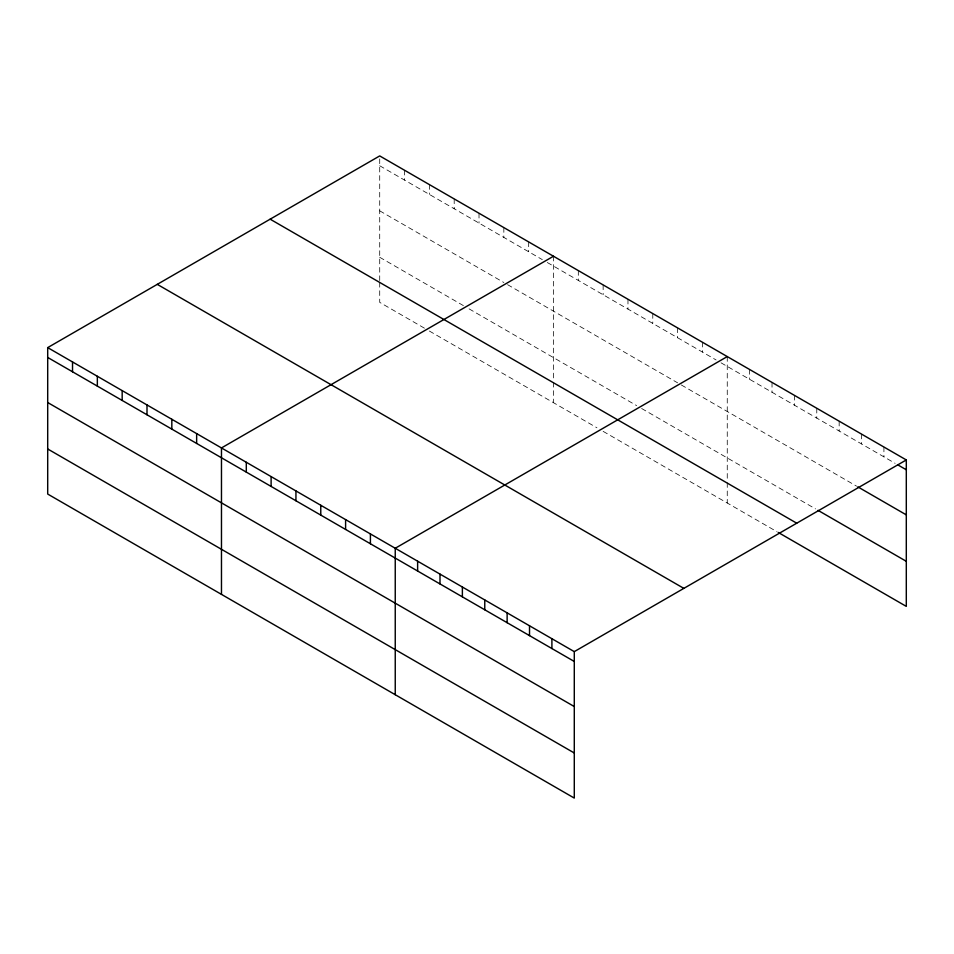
<?xml version="1.0" encoding="UTF-8"?>
<svg xmlns="http://www.w3.org/2000/svg" width="954" height="954" viewBox="0 0 954 954"><rect width="100%" height="100%" fill="white"/><g stroke="black" fill="none" stroke-linecap="round" stroke-linejoin="round"><path stroke-width="0.72" stroke-dasharray="4.77 3.58" d="M379.716 280.559L379.716 155.919M379.716 165.757L542.325 259.631M547.286 262.505L716.096 359.956M721.057 362.83L895.114 463.322M379.716 210.834L503.843 282.503M507.564 284.65L677.614 382.828M681.335 384.975L856.573 486.146M379.716 257.282L464.121 306.019M469.094 308.881L636.652 405.629M641.625 408.491L815.539 508.899M424.411 328.164L379.716 302.37L379.716 282.014M429.372 331.038L596.93 427.774M603.143 431.363L776.997 531.736M883.917 447.021L883.917 456.859M861.545 434.106L861.545 443.932M839.162 421.179L839.162 431.017M816.779 408.264L816.779 418.09M794.408 395.338L794.408 405.176M772.024 382.423L772.024 392.249M749.641 369.496L749.641 379.334M727.258 356.581L727.258 481.21M727.258 482.664L727.258 503.02M702.442 342.247L702.442 352.074M677.614 327.914L677.614 337.752M652.786 313.58L652.786 323.418M627.971 299.246L627.971 309.084M603.143 284.912L603.143 294.75M578.315 270.578L578.315 280.416M553.487 256.244L553.487 380.884M553.487 382.339L553.487 402.695M528.671 241.922L528.671 251.749M503.843 227.589L503.843 237.415M479.015 213.255L479.015 223.093M454.199 198.921L454.199 208.759M429.372 184.587L429.372 194.425M404.544 170.253L404.544 180.091"/><path stroke-width="1.43" d="M574.284 706.544L574.284 651.63L47.7 347.614L47.7 494.053L574.284 798.081L574.284 706.544L47.7 402.528M778.237 532.451L906.3 606.386L906.3 459.947L379.716 155.919L47.7 347.614M553.487 256.244L221.471 447.939L221.471 594.39M727.258 356.581L395.242 548.264L395.242 694.715M574.284 651.63L906.3 459.947M897.595 464.753L906.3 469.773M857.813 486.862L906.3 514.862M818.019 510.342L906.3 561.31M270.149 219.181L796.733 523.197M157.267 284.352L683.851 588.379M47.7 357.452L574.284 661.468M47.7 448.976L574.284 752.992M551.901 638.715L551.901 648.541M529.518 625.788L529.518 635.626M507.134 612.873L507.134 622.7M484.763 599.947L484.763 609.785M462.38 587.032L462.38 596.858M439.997 574.105L439.997 583.943M417.625 561.19L417.625 571.017M370.414 533.93L370.414 543.768M345.598 519.596L345.598 529.434M320.771 505.274L320.771 515.1M295.943 490.94L295.943 500.767M271.115 476.606L271.115 486.445M246.299 462.273L246.299 472.111M196.643 433.605L196.643 443.443M171.827 419.271L171.827 429.109M146.999 404.949L146.999 414.775M122.172 390.615L122.172 400.441M97.344 376.281L97.344 386.12M72.528 361.948L72.528 371.786"/></g></svg>
